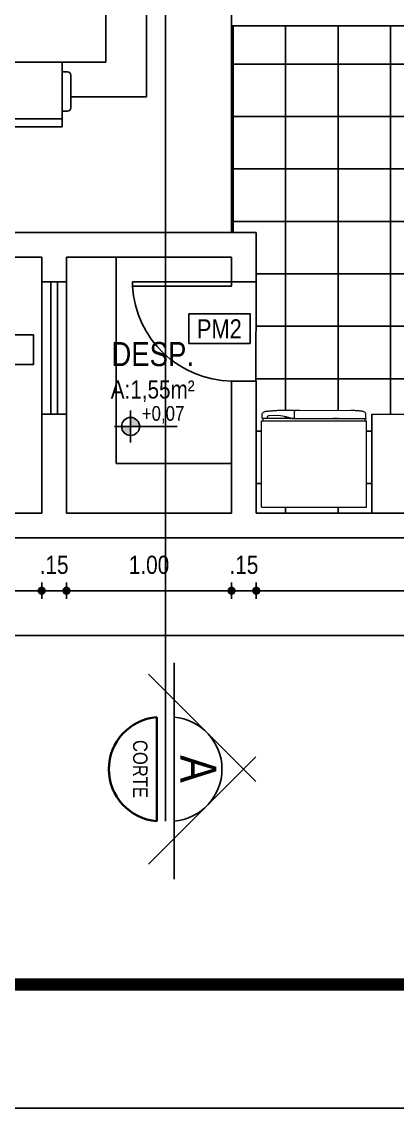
# Model space of a CAD drawing. Header units: millimetres. Extents: x 0 to 5100, y -1 to 1869.
# Drawn here: x 4801.54 to 4803.82, y 962.06 to 968.64 of the extents above; entities that cross this region are included whole.
import ezdxf
from ezdxf.enums import TextEntityAlignment as Align

# ---------------------------------------------------------------- set-up
doc = ezdxf.new("R2010")
doc.units = ezdxf.units.MM
doc.header["$LTSCALE"] = 20
doc.linetypes.add('DASHDOT', pattern=[1, 0.5, -0.25, 0, -0.25])
doc.linetypes.add('HIDDEN2', pattern=[0.1875, 0.125, -0.0625])
for name, color, linetype in [('003', 3, 'Continuous'), ('A-PEN-G', 3, 'Continuous'), ('COTA', 7, 'Continuous'), ('COTAS', 7, 'Continuous'), ('COTAS01', 7, 'Continuous'), ('DIVERSOS', 1, 'Continuous'), ('E-Pen-B', 5, 'Continuous'), ('E-pen-y', 2, 'Continuous'), ('E-txt-g', 3, 'Continuous'), ('LAY-OUT03', 6, 'Continuous'), ('LAY-OUT04', 4, 'Continuous'), ('LAYER1', 2, 'Continuous'), ('LAYER7', 4, 'Continuous'), ('LINHA PISO', 9, 'Continuous')]:
    doc.layers.add(name, color=color, linetype=linetype)
for name, color, linetype, lineweight in [('E-Lay-9', 9, 'Continuous', 9), ('E-Pen-G', 3, 'Continuous', 30), ('E-Txt-W', 7, 'Continuous', 20)]:
    doc.layers.add(name, color=color, linetype=linetype, lineweight=lineweight)
doc.styles.add('F2', font='ARIALN.TTF')
doc.styles.add('REG60', font='romans.shx', dxfattribs={"width": 0.8, "height": 0.15})
doc.styles.add('REG80', font='romans.shx', dxfattribs={"width": 0.8, "height": 0.2})
doc.dimstyles.new('ARQUITETURA', dxfattribs={"dimtxt": 0.11, "dimasz": 0.05, "dimexe": 0.1, "dimexo": 0, "dimgap": 0.1, "dimtad": 1, "dimzin": 5, "dimdsep": 46, "dimtxsty": 'F2', "dimblk": 'COTA', "dimcen": 0, "dimse1": 1, "dimse2": 1, "dimadec": 0, "dimazin": 0, "dimtfac": 2, "dimtix": 1, "dimtmove": 2, "dimatfit": 3, "dimldrblk": 'COTA', "dimfxl": 1, "dimtolj": 1, "dimtzin": 5, "dimarcsym": 0})

# ---------------------------------------------------------------- blocks, each defined once
blk = doc.blocks.new('COTA')
at = {"layer": 'COTA'}
for p, q in [((-1, 0), (1, 0)), ((0, 1), (0, -1))]:
    blk.add_line(p, q, dxfattribs=at)
at = {"layer": 'COTA', "const_width": 0.5}
blk.add_lwpolyline([(-0.25, 0, 1), (0.25, 0, 1)], format="xyb", close=True, dxfattribs=at)
blk = doc.blocks.new('*D241')
at = {"color": 0, "lineweight": -2}
blk.add_line((4805.7127, 965.1911), (4803.0127, 965.1911), dxfattribs=at)
at = {"color": 0, "lineweight": -2, "xscale": 0.05, "yscale": 0.05, "zscale": 0.05, "rotation": 180}
blk.add_blockref('COTA', (4802.9627, 965.1911), dxfattribs=at)
at = {"color": 0, "lineweight": -2, "xscale": 0.05, "yscale": 0.05, "zscale": 0.05}
blk.add_blockref('COTA', (4805.7627, 965.1911), dxfattribs=at)
at = {"color": 0, "insert": (4804.3627, 965.3473), "char_height": 0.11, "attachment_point": 5, "style": 'F2'}
blk.add_mtext('\\A1;2.80', dxfattribs=at)
blk = doc.blocks.new('*D242')
at = {"color": 0, "lineweight": -2}
for p, q in [((4802.7627, 965.1911), (4802.7127, 965.1911)), ((4802.9627, 965.1911), (4802.8127, 965.1911)), ((4803.0127, 965.1911), (4803.0627, 965.1911))]:
    blk.add_line(p, q, dxfattribs=at)
at = {"color": 0, "lineweight": -2, "xscale": 0.05, "yscale": 0.05, "zscale": 0.05}
blk.add_blockref('COTA', (4802.8127, 965.1911), dxfattribs=at)
at = {"color": 0, "lineweight": -2, "xscale": 0.05, "yscale": 0.05, "zscale": 0.05, "rotation": 180}
blk.add_blockref('COTA', (4802.9627, 965.1911), dxfattribs=at)
at = {"color": 0, "insert": (4802.8877, 965.3473), "char_height": 0.11, "attachment_point": 5, "style": 'F2'}
blk.add_mtext('\\A1;.15', dxfattribs=at)
blk = doc.blocks.new('*D243')
at = {"color": 0, "lineweight": -2}
blk.add_line((4802.7627, 965.1911), (4801.8627, 965.1911), dxfattribs=at)
at = {"color": 0, "lineweight": -2, "xscale": 0.05, "yscale": 0.05, "zscale": 0.05, "rotation": 180}
blk.add_blockref('COTA', (4801.8127, 965.1911), dxfattribs=at)
at = {"color": 0, "lineweight": -2, "xscale": 0.05, "yscale": 0.05, "zscale": 0.05}
blk.add_blockref('COTA', (4802.8127, 965.1911), dxfattribs=at)
at = {"color": 0, "insert": (4802.3127, 965.3473), "char_height": 0.11, "attachment_point": 5, "style": 'F2'}
blk.add_mtext('\\A1;1.00', dxfattribs=at)
blk = doc.blocks.new('*D244')
at = {"color": 0, "lineweight": -2}
for p, q in [((4801.6127, 965.1911), (4801.5627, 965.1911)), ((4801.8127, 965.1911), (4801.6627, 965.1911)), ((4801.8627, 965.1911), (4801.9127, 965.1911))]:
    blk.add_line(p, q, dxfattribs=at)
at = {"color": 0, "lineweight": -2, "xscale": 0.05, "yscale": 0.05, "zscale": 0.05}
blk.add_blockref('COTA', (4801.6627, 965.1911), dxfattribs=at)
at = {"color": 0, "lineweight": -2, "xscale": 0.05, "yscale": 0.05, "zscale": 0.05, "rotation": 180}
blk.add_blockref('COTA', (4801.8127, 965.1911), dxfattribs=at)
at = {"color": 0, "insert": (4801.7377, 965.3473), "char_height": 0.11, "attachment_point": 5, "style": 'F2'}
blk.add_mtext('\\A1;.15', dxfattribs=at)
blk = doc.blocks.new('*D245')
at = {"color": 0, "lineweight": -2}
blk.add_line((4801.6127, 965.1911), (4801.1127, 965.1911), dxfattribs=at)
at = {"color": 0, "lineweight": -2, "xscale": 0.05, "yscale": 0.05, "zscale": 0.05, "rotation": 180}
blk.add_blockref('COTA', (4801.0627, 965.1911), dxfattribs=at)
at = {"color": 0, "lineweight": -2, "xscale": 0.05, "yscale": 0.05, "zscale": 0.05}
blk.add_blockref('COTA', (4801.6627, 965.1911), dxfattribs=at)
at = {"color": 0, "insert": (4801.3627, 965.3473), "char_height": 0.11, "attachment_point": 5, "style": 'F2'}
blk.add_mtext('\\A1;.60', dxfattribs=at)
blk = doc.blocks.new('GELAD-VS')
at = {"color": 8}
blk.add_line((-0.0958, -0.3127), (-0.0958, -0.3151), dxfattribs=at)
for points in [[(-0.2946, 0.2704), (0.3404, 0.2704)], [(-0.2946, 0.2704), (-0.2946, -0.2524)], [(0.3404, 0.2704), (0.3404, -0.2524)], [(-0.2946, -0.2524), (0.3404, -0.2524)], [(-0.2861, -0.2524), (-0.2861, -0.2648)], [(0.3319, -0.2524), (0.3319, -0.2648)], [(-0.2919, -0.2667), (-0.2919, -0.2864), (-0.2915, -0.2903), (-0.2907, -0.2942), (-0.2888, -0.2977), (-0.2861, -0.3011), (-0.2834, -0.3042), (-0.2799, -0.3062), (-0.276, -0.3077), (-0.2722, -0.3089), (-0.2687, -0.3093), (-0.2652, -0.3096), (-0.2613, -0.31), (-0.2578, -0.3104), (-0.254, -0.3108), (-0.2505, -0.3112), (-0.247, -0.3116), (-0.2432, -0.312), (-0.2397, -0.3124), (-0.2358, -0.3127), (-0.2323, -0.3131), (-0.2285, -0.3131), (-0.225, -0.3135), (-0.2211, -0.3139), (-0.2176, -0.3143), (-0.2138, -0.3147), (-0.2103, -0.3147), (-0.2064, -0.3151), (-0.2029, -0.3151), (-0.1991, -0.3154), (-0.1956, -0.3154), (-0.1917, -0.3158), (-0.1882, -0.3158), (-0.1844, -0.3158), (-0.1809, -0.3162), (-0.177, -0.3162), (-0.1735, -0.3162), (-0.1697, -0.3166), (-0.1662, -0.3166), (-0.1623, -0.3166), (-0.1588, -0.3166), (-0.155, -0.3166), (-0.1515, -0.3166), (-0.1476, -0.3166), (-0.1442, -0.3166), (-0.1403, -0.3166), (-0.1368, -0.3166), (-0.1329, -0.3166), (-0.1295, -0.3162), (-0.1256, -0.3162), (-0.1221, -0.3162), (-0.1182, -0.3158), (-0.1148, -0.3158), (-0.1109, -0.3158), (-0.1074, -0.3154), (-0.1039, -0.3154), (-0.1001, -0.3151), (-0.0958, -0.3151)], [(-0.2899, -0.2648), (-0.2899, -0.2648), (-0.2899, -0.2648), (-0.2899, -0.2648), (-0.2899, -0.2648), (-0.2899, -0.2648), (-0.2899, -0.2648), (-0.2907, -0.2648), (-0.2911, -0.2652), (-0.2915, -0.2659), (-0.2915, -0.2663), (-0.2915, -0.2663), (-0.2915, -0.2663), (-0.2915, -0.2663), (-0.2915, -0.2663), (-0.2915, -0.2667)], [(-0.1237, -0.2648), (-0.2899, -0.2648)], [(-0.2636, -0.2648), (-0.2636, -0.2648), (-0.2636, -0.2648), (-0.2636, -0.2648), (-0.2636, -0.2648), (-0.2636, -0.2648), (-0.2636, -0.2648), (-0.2636, -0.2648), (-0.2636, -0.2648)], [(-0.2617, -0.2667), (-0.2617, -0.2663), (-0.2621, -0.2663), (-0.2621, -0.2659), (-0.2621, -0.2659), (-0.2625, -0.2656), (-0.2625, -0.2656), (-0.2625, -0.2652), (-0.2629, -0.2652), (-0.2633, -0.2648), (-0.2633, -0.2648), (-0.2636, -0.2648), (-0.2636, -0.2648)], [(-0.2617, -0.2667), (-0.2617, -0.2687)], [(-0.249, -0.2826), (-0.2513, -0.2822), (-0.254, -0.2814), (-0.2563, -0.2799), (-0.2582, -0.2779), (-0.2598, -0.276), (-0.2609, -0.2737), (-0.2617, -0.271), (-0.2617, -0.2687)], [(-0.1124, -0.2648), (-0.1457, -0.2748), (-0.1797, -0.281), (-0.2145, -0.2837), (-0.249, -0.2826)], [(-0.1237, -0.2648), (-0.1221, -0.2648), (-0.1209, -0.2648), (-0.1194, -0.2648), (-0.119, -0.2648), (-0.1182, -0.2648)], [(-0.1209, -0.2648), (-0.1221, -0.2648)], [(-0.1182, -0.2648), (-0.1182, -0.2648)], [(-0.1124, -0.2648), (-0.1128, -0.2648), (-0.1128, -0.2648), (-0.1132, -0.2648), (-0.1136, -0.2648), (-0.114, -0.2648), (-0.1144, -0.2648), (-0.1148, -0.2648), (-0.1155, -0.2648), (-0.1163, -0.2648), (-0.1171, -0.2648), (-0.1182, -0.2648), (-0.1182, -0.2648)], [(-0.1182, -0.2648), (-0.1182, -0.2648)], [(-0.1124, -0.2648), (-0.0958, -0.2648)], [(-0.0966, -0.2648), (-0.1124, -0.2648), (-0.1124, -0.2648), (-0.1124, -0.2648), (-0.1124, -0.2648), (-0.1124, -0.2648)], [(-0.0966, -0.2648), (-0.0966, -0.2648), (-0.0966, -0.2648), (-0.0966, -0.2648), (-0.0966, -0.2648), (-0.0966, -0.2648), (-0.0966, -0.2648), (-0.0966, -0.2648), (-0.0966, -0.2648), (-0.0966, -0.2648), (-0.0966, -0.2648), (-0.0966, -0.2648), (-0.0966, -0.2648)], [(-0.0958, -0.2648), (0.3404, -0.2648)], [(-0.0958, -0.2648), (-0.0958, -0.2648), (-0.0958, -0.2648), (-0.0958, -0.2648), (-0.0958, -0.2659)], [(-0.0958, -0.2648), (-0.0958, -0.2659)], [(-0.0958, -0.2648), (-0.0958, -0.3093)], [(-0.0958, -0.2648), (-0.0958, -0.3139), (-0.0958, -0.3093)], [(-0.0958, -0.2659), (-0.0958, -0.3081)], [(-0.0958, -0.2675), (-0.0958, -0.2667)], [(-0.0958, -0.3081), (-0.0958, -0.3081), (-0.0958, -0.3085)], [(-0.0958, -0.3112), (-0.0958, -0.3108), (-0.0958, -0.3108), (-0.0958, -0.3108), (-0.0958, -0.3108), (-0.0958, -0.3104), (-0.0958, -0.3104), (-0.0958, -0.31), (-0.0958, -0.31), (-0.0958, -0.31), (-0.0958, -0.3096), (-0.0958, -0.3093), (-0.0958, -0.3089), (-0.0958, -0.3089), (-0.0958, -0.3085), (-0.0958, -0.3081)], [(-0.0958, -0.3093), (-0.0958, -0.3096)], [(-0.0958, -0.31), (-0.0958, -0.3108)], [(-0.0958, -0.3108), (-0.0958, -0.3112)], [(-0.0958, -0.3112), (-0.0958, -0.3139)], [(-0.0958, -0.312), (-0.0958, -0.3124)], [(-0.0958, -0.3127), (-0.0958, -0.3131)], [(-0.0796, -0.3143), (-0.0838, -0.3143), (-0.0958, -0.3139), (-0.0958, -0.3139)], [(-0.066, -0.3143), (-0.0711, -0.3143), (-0.0796, -0.3143)], [(-0.066, -0.3143), (0.245, -0.3154)], [(-0.0656, -0.2648), (-0.0656, -0.2648), (-0.0656, -0.2648), (-0.0656, -0.2648), (-0.0656, -0.2648), (-0.0656, -0.2648), (-0.0656, -0.2648), (-0.0656, -0.2648), (-0.0656, -0.2648), (-0.0656, -0.2648), (-0.0656, -0.2648), (-0.0656, -0.2648), (-0.0656, -0.2648), (-0.0656, -0.2648), (-0.0656, -0.2648), (-0.0656, -0.2648), (-0.0656, -0.2648), (-0.0656, -0.2648), (-0.0656, -0.2648), (-0.0656, -0.2648), (-0.0656, -0.2648)], [(0.1583, -0.2648), (0.1416, -0.2648)], [(0.1424, -0.2648), (0.1583, -0.2648), (0.1583, -0.2648), (0.1583, -0.2648), (0.1583, -0.2648), (0.1583, -0.2648)], [(0.1583, -0.2648), (0.1583, -0.2648), (0.1587, -0.2648), (0.1587, -0.2648), (0.1594, -0.2648), (0.1598, -0.2648), (0.1602, -0.2648), (0.1606, -0.2648), (0.1614, -0.2648), (0.1621, -0.2648), (0.1629, -0.2648), (0.1637, -0.2648), (0.1641, -0.2648)], [(0.1641, -0.2648), (0.1641, -0.2648)], [(0.1641, -0.2648), (0.1641, -0.2648)], [(0.1691, -0.2648), (0.1679, -0.2648), (0.1668, -0.2648), (0.1652, -0.2648), (0.1648, -0.2648), (0.1641, -0.2648)], [(0.1668, -0.2648), (0.1679, -0.2648)], [(0.1691, -0.2648), (0.3358, -0.2648)], [(0.2194, -0.3162), (0.2194, -0.3162)], [(0.2267, -0.3162), (0.2267, -0.3162)], [(0.318, -0.3089), (0.3145, -0.3093), (0.311, -0.3096), (0.3072, -0.31), (0.3037, -0.3104), (0.2998, -0.3108), (0.2963, -0.3112), (0.2925, -0.3116), (0.289, -0.312), (0.2855, -0.3124), (0.2816, -0.3127), (0.2782, -0.3131), (0.2743, -0.3131), (0.2704, -0.3135), (0.2669, -0.3139), (0.2631, -0.3143), (0.2596, -0.3147), (0.2561, -0.3147), (0.2522, -0.3151), (0.2488, -0.3151), (0.245, -0.3154)], [(0.3095, -0.2648), (0.3095, -0.2648), (0.3095, -0.2648), (0.3095, -0.2648), (0.3095, -0.2648), (0.3095, -0.2648), (0.3095, -0.2648)], [(0.3377, -0.2864), (0.3373, -0.2903), (0.3362, -0.2942), (0.3346, -0.2977), (0.3319, -0.3011), (0.3288, -0.3042), (0.3253, -0.3062), (0.3219, -0.3077), (0.318, -0.3089)], [(0.3377, -0.2663), (0.3377, -0.2663), (0.3377, -0.2663), (0.3377, -0.2663), (0.3377, -0.2663), (0.3377, -0.2663), (0.3377, -0.2663), (0.3377, -0.2659), (0.3373, -0.2652), (0.3365, -0.2648), (0.3362, -0.2648), (0.3362, -0.2648), (0.3362, -0.2648), (0.3362, -0.2648), (0.3362, -0.2648), (0.3362, -0.2648)], [(0.3377, -0.2667), (0.3377, -0.2864)]]:
    blk.add_lwpolyline(points, dxfattribs=at)
blk = doc.blocks.new('*D269')
at = {"color": 0, "lineweight": -2}
blk.add_line((4808.8627, 964.9205), (4783.9627, 964.9205), dxfattribs=at)
at = {"color": 0, "lineweight": -2, "xscale": 0.05, "yscale": 0.05, "zscale": 0.05, "rotation": 180}
blk.add_blockref('COTA', (4783.9127, 964.9205), dxfattribs=at)
at = {"color": 0, "lineweight": -2, "xscale": 0.05, "yscale": 0.05, "zscale": 0.05}
blk.add_blockref('COTA', (4808.9127, 964.9205), dxfattribs=at)
at = {"color": 0, "insert": (4796.4127, 965.0767), "char_height": 0.11, "attachment_point": 5, "style": 'F2'}
blk.add_mtext('\\A1;25.00', dxfattribs=at)
blk = doc.blocks.new('A$C118B4C87')
at = {"layer": 'COTAS01', "color": 8}
for p, q in [((0.7174, 1.4873), (0.1807, 1.4873)), ((0.1807, 1.0295), (0.1807, 1.4873)), ((1.4597, 1.4873), (1.1428, 1.4873)), ((2.4036, 1.4873), (1.8851, 1.4873)), ((2.4036, 1.0295), (2.4036, 1.4873)), ((0.1807, 0.1462), (0.1807, 0.604)), ((2.4036, 0.1462), (2.4036, 0.604)), ((0.7174, 0.1462), (0.1807, 0.1462)), ((1.4597, 0.1462), (1.1428, 0.1462)), ((2.4036, 0.1462), (1.8851, 0.1462))]:
    blk.add_line(p, q, dxfattribs=at)
blk.add_arc((1.1228, 0.1146), 0.02, 270, 0, dxfattribs=at)
at = {"layer": 'LAY-OUT03', "color": 8}
for p, q in [((0.77, 1.6335), (1.0902, 1.6335)), ((0.77, 1.2421), (0.77, 1.6335)), ((0.77, 1.5853), (1.0902, 1.5853)), ((1.0902, 1.2421), (1.0902, 1.6335)), ((1.8325, 1.6335), (1.5123, 1.6335)), ((1.5123, 1.2421), (1.5123, 1.6335)), ((1.8325, 1.5853), (1.5123, 1.5853)), ((1.8325, 1.2421), (1.8325, 1.6335)), ((0.7174, 1.3214), (0.7174, 1.5188)), ((0.77, 1.5389), (0.7374, 1.5389)), ((1.0902, 1.5389), (1.1228, 1.5389)), ((1.1428, 1.3214), (1.1428, 1.5188)), ((1.4597, 1.3214), (1.4597, 1.5188)), ((1.5123, 1.5389), (1.4797, 1.5389)), ((1.8325, 1.5389), (1.8651, 1.5389)), ((1.8851, 1.3214), (1.8851, 1.5188)), ((0.77, 1.3014), (0.7374, 1.3014)), ((1.0902, 1.3014), (1.1228, 1.3014)), ((1.5123, 1.3014), (1.4797, 1.3014)), ((1.8325, 1.3014), (1.8651, 1.3014)), ((0.0946, 0.9769), (0.0946, 1.0094)), ((0.3121, 1.0295), (0.1146, 1.0295)), ((0.3321, 0.9769), (0.3321, 1.0094)), ((2.2521, 0.9769), (2.2521, 1.0094)), ((2.2721, 1.0295), (2.4696, 1.0295)), ((2.4896, 0.9769), (2.4896, 1.0094)), ((0, 0.6566), (0, 0.9769)), ((0.3914, 0.9769), (0, 0.9769)), ((0.0481, 0.6566), (0.0481, 0.9769)), ((2.1928, 0.9769), (2.5842, 0.9769)), ((2.5361, 0.6566), (2.5361, 0.9769)), ((2.5842, 0.6566), (2.5842, 0.9769)), ((0.3914, 0.6566), (0, 0.6566)), ((0.0946, 0.6566), (0.0946, 0.624)), ((0.3121, 0.604), (0.1146, 0.604)), ((0.3321, 0.6566), (0.3321, 0.624)), ((2.1928, 0.6566), (2.5842, 0.6566)), ((2.2521, 0.6566), (2.2521, 0.624)), ((2.2721, 0.604), (2.4696, 0.604)), ((2.4896, 0.6566), (2.4896, 0.624)), ((0.77, 0.3321), (0.7374, 0.3321)), ((0.77, 0.3914), (0.77, 0)), ((1.0902, 0.3914), (1.0902, 0)), ((1.0902, 0.3321), (1.1228, 0.3321)), ((1.5123, 0.3321), (1.4797, 0.3321)), ((1.5123, 0.3914), (1.5123, 0)), ((1.8325, 0.3914), (1.8325, 0)), ((1.8325, 0.3321), (1.8651, 0.3321)), ((0.7174, 0.3121), (0.7174, 0.1146)), ((1.1428, 0.3121), (1.1428, 0.1146)), ((1.4597, 0.3121), (1.4597, 0.1146)), ((1.8851, 0.3121), (1.8851, 0.1146)), ((0.77, 0.0946), (0.7374, 0.0946)), ((1.0902, 0.0946), (1.1228, 0.0946)), ((1.5123, 0.0946), (1.4797, 0.0946)), ((1.8325, 0.0946), (1.8651, 0.0946)), ((0.77, 0.0481), (1.0902, 0.0481)), ((0.77, 0), (1.0902, 0)), ((1.8325, 0.0481), (1.5123, 0.0481)), ((1.8325, 0), (1.5123, 0))]:
    blk.add_line(p, q, dxfattribs=at)
for centre, start, end in [((0.7374, 1.5188), 90, 180), ((1.1228, 1.5188), 360, 90), ((1.4797, 1.5188), 90, 180), ((1.8651, 1.5188), 360, 90), ((0.7374, 1.3214), 180, 270), ((1.1228, 1.3214), 270, 0), ((1.4797, 1.3214), 180, 270), ((1.8651, 1.3214), 270, 0), ((0.1146, 1.0094), 90, 180), ((0.3121, 1.0094), 0, 90), ((2.2721, 1.0094), 90, 180), ((2.4696, 1.0094), 0, 90), ((0.1146, 0.624), 180, 270), ((0.3121, 0.624), 270, 360), ((2.2721, 0.624), 180, 270), ((2.4696, 0.624), 270, 360), ((0.7374, 0.3121), 90, 180), ((1.1228, 0.3121), 0, 90), ((1.4797, 0.3121), 90, 180), ((1.8651, 0.3121), 0, 90), ((0.7374, 0.1146), 180, 270), ((1.4797, 0.1146), 180, 270), ((1.8651, 0.1146), 270, 0)]:
    blk.add_arc(centre, 0.02, start, end, dxfattribs=at)
at = {"layer": 'LAY-OUT04', "color": 8}
for p, q in [((0.3914, 1.2421), (0.3914, 0.3914)), ((2.1928, 1.2421), (0.3914, 1.2421)), ((2.1928, 1.2421), (2.1928, 0.3914)), ((2.1928, 0.3914), (0.3914, 0.3914))]:
    blk.add_line(p, q, dxfattribs=at)
blk = doc.blocks.new('TXT-AMB75')
at = {"layer": 'E-txt-g', "style": 'REG80', "width": 0.8, "flags": 8}
blk.add_attdef('TXT', text='', height=0.2, dxfattribs=at).set_placement((0.0055, 0.2964), align=Align.CENTER)
at = {"layer": 'E-Txt-W', "style": 'REG60', "width": 0.8, "flags": 8}
blk.add_attdef('TXT', text='', height=0.15, dxfattribs=at).set_placement((0.0055, 0.0271), align=Align.CENTER)
blk = doc.blocks.new('NIVEL')
at = {"layer": 'DIVERSOS'}
h = blk.add_hatch(color=7, dxfattribs=at)
h.paths.add_polyline_path([(0, 0.137, 0.414214), (-0.137, 0), (0, 0)])
h.paths.add_polyline_path([(0, 0), (0, -0.137, 0.414214), (0.137, 0)])
at = {"layer": 'DIVERSOS', "color": 7}
for p, q in [((0, 0.242), (0, -0.242)), ((0.709, 0), (-0.242, 0))]:
    blk.add_line(p, q, dxfattribs=at)
blk.add_circle((0, 0), 0.137, dxfattribs=at)
blk = doc.blocks.new('PRANCHA')
at = {"color": 7}
blk.add_lwpolyline([(0, 0), (84.1, 0), (84.1, 59.4), (0, 59.4)], close=True, dxfattribs=at)
at = {"color": 1, "const_width": 0.1}
blk.add_lwpolyline([(2.5, 58.4), (83.1, 58.4), (83.1, 1), (2.5, 1)], close=True, dxfattribs=at)
blk = doc.blocks.new('*D295')
at = {"color": 0, "lineweight": -2}
blk.add_line((4800.5971, 965.7106), (4800.5971, 967.1606), dxfattribs=at)
at = {"color": 0, "lineweight": -2, "xscale": 0.05, "yscale": 0.05, "zscale": 0.05}
for p, rotation in [((4800.5971, 967.2106), 90), ((4800.5971, 965.6606), 270)]:
    blk.add_blockref('COTA', p, dxfattribs=dict(at, rotation=rotation))
at = {"color": 0, "insert": (4800.441, 966.4356), "char_height": 0.11, "attachment_point": 5, "rotation": 90, "style": 'F2'}
blk.add_mtext('\\A1;1.55', dxfattribs=at)
blk = doc.blocks.new('*D296')
at = {"color": 0, "lineweight": -2}
for p, q in [((4800.5971, 967.4106), (4800.5971, 967.4606)), ((4800.5971, 967.2106), (4800.5971, 967.3606)), ((4800.5971, 967.1606), (4800.5971, 967.1106))]:
    blk.add_line(p, q, dxfattribs=at)
at = {"color": 0, "lineweight": -2, "xscale": 0.05, "yscale": 0.05, "zscale": 0.05}
for p, rotation in [((4800.5971, 967.3606), 270), ((4800.5971, 967.2106), 90)]:
    blk.add_blockref('COTA', p, dxfattribs=dict(at, rotation=rotation))
at = {"color": 0, "insert": (4800.441, 967.2856), "char_height": 0.11, "attachment_point": 5, "rotation": 90, "style": 'F2'}
blk.add_mtext('\\A1;.15', dxfattribs=at)
blk = doc.blocks.new('Ind-cor_Hor')
at = {"layer": 'E-Pen-B', "color": 2}
blk.add_line((-0.3498, 0), (0.3498, 0), dxfattribs=at)
at = {"layer": 'E-Pen-G', "color": 7}
blk.add_line((-0.3498, -0.0585), (0.3498, -0.0585), dxfattribs=at)
blk.add_arc((0, -0.0292), 0.351, 184.78019, 355.21981, dxfattribs=at)
at = {"layer": 'E-pen-y', "color": 2}
for p, q in [((-0.6385, -0.1137), (0.0822, 0.6071)), ((0.6385, -0.1137), (-0.0822, 0.6071)), ((-0.7143, 0.0585), (0.7399, 0.0585))]:
    blk.add_line(p, q, dxfattribs=at)
blk.add_arc((0, 0.0293), 0.351, 4.78019, 175.21981, dxfattribs=at)
at = {"layer": 'E-Txt-W', "color": 2, "style": 'F2'}
blk.add_attdef('CORTE', text='', height=0.23, dxfattribs=at).set_placement((-0.0013, 0.1), align=Align.CENTER)
at = {"layer": 'E-Txt-W', "color": 7, "style": 'F2'}
blk.add_attdef('PRANCHA', text='', height=0.075, dxfattribs=at).set_placement((-0.0013, -0.1793), align=Align.CENTER)

msp = doc.modelspace()

# ---------------------------------------------------------------- hatches: boundary and pattern name
h = msp.add_hatch()
h.set_pattern_fill('ANSI37', color=8, scale=0.1, angle=45, style=0)
h.set_pattern_definition([(90, (0, 0.32172), (-0.3175, 6e-17), []), (180, (0, 0.32172), (-6e-17, -0.3175), [])])
h.paths.add_polyline_path([(4804.9604, 968.5106), (4805.7627, 968.5106), (4805.7627, 968.6106), (4802.8127, 968.6106), (4802.8127, 967.3606), (4802.9627, 967.3606), (4802.9627, 967.0606), (4802.9607, 966.4606), (4802.9627, 966.4606), (4802.9627, 965.6606), (4803.6629, 965.6606), (4803.6629, 966.2606), (4804.9762, 966.2606), (4804.9762, 965.6606), (4805.7627, 965.6606), (4805.7627, 966.2606), (4805.7627, 967.5106), (4805.7627, 967.7106, -0.369339)])
h.paths.add_polyline_path([(4804.2789, 967.0377, -1), (4804.1693, 967.0377, -1)], flags=16)
h.paths.add_polyline_path([(4805.0729, 966.3667), (4805.1127, 966.3667), (4805.1798, 966.3645), (4805.1798, 966.3667), (4805.2197, 966.3667), (4805.3062, 966.3633), (4805.3062, 966.3667), (4805.3461, 966.3667), (4805.4131, 966.3632), (4805.4131, 966.3667), (4805.453, 966.3667), (4805.5395, 966.3605), (4805.5395, 966.3667), (4805.5794, 966.3667), (4805.6465, 966.3578), (4805.6465, 966.3667), (4805.7296, 966.3667), (4805.7296, 965.6967), (4805.0296, 965.6967), (4805.0296, 966.3467), (4805.0729, 966.3467)], flags=16)
h.paths.add_polyline_path([(4803.6271, 966.2347), (4803.6271, 966.2328), (4803.6386, 966.2328), (4803.6255, 966.2621), (4803.638, 966.2204), (4803.6298, 966.2204), (4803.6298, 965.6975), (4802.9948, 965.6975), (4802.9948, 966.2747), (4803.028, 966.278), (4803.0315, 966.2784), (4803.0354, 966.2788), (4803.0389, 966.2792), (4803.0876, 966.2846), (4803.1232, 966.2846), (4803.127, 966.2846), (4803.1305, 966.2846), (4803.1344, 966.2846), (4803.1379, 966.2846), (4803.1417, 966.2846), (4803.1452, 966.2846), (4803.1491, 966.2846), (4803.1525, 966.2846), (4803.1935, 966.2846), (4803.1935, 966.2821), (4803.2032, 966.2822), (4803.2055, 966.2823), (4803.2233, 966.2823), (4803.5467, 966.2835), (4803.5818, 966.2795), (4803.6271, 966.275)], flags=16)
h.paths.add_polyline_path([(4803.0261, 966.2328), (4803.0272, 966.2339), (4803.0272, 966.2501), (4803.0916, 966.2523), (4803.199, 966.2328), (4803.1657, 966.2328)], flags=0)
h.paths.add_polyline_path([(4805.1798, 966.3667), (4805.1798, 966.3567), (4805.2197, 966.3567), (4805.2197, 966.3667)], flags=0)
h.paths.add_polyline_path([(4805.7627, 967.7106), (4805.9127, 967.7106), (4805.9127, 968.5106), (4805.7627, 968.5106), (4805.7627, 968.4856), (4804.9627, 968.4856, 0.361175)])
h.paths.add_polyline_path([(4803.9449, 967.3631), (4804.7722, 967.3631), (4804.7722, 967.5894), (4803.9449, 967.5894)], flags=24)
h.paths.add_polyline_path([(4804.0715, 967.1525), (4804.6456, 967.1525), (4804.6456, 967.3496), (4804.0715, 967.3496)], flags=24)
h.paths.add_polyline_path([(4804.2654, 967.0279), (4804.5771, 967.0279), (4804.5771, 967.1885), (4804.2654, 967.1885)], flags=24)

# ---------------------------------------------------------------- linework, layer by layer
at = {"color": 2, "linetype": 'DASHDOT'}
msp.add_line((4802.412, 974.0434), (4802.412, 964.1432), dxfattribs=at)
at = {"color": 8}
for p, q in [((4802.8127, 968.6106), (4802.8127, 967.3606)), ((4802.9627, 967.0606), (4802.9607, 966.4606)), ((4803.6629, 966.2606), (4803.6629, 965.6606))]:
    msp.add_line(p, q, dxfattribs=at)
at = {"color": 6}
for points in [[(4802.5543, 966.8681), (4802.925, 966.8681), (4802.925, 966.6878), (4802.5543, 966.6878)], [(4801.2415, 966.7399), (4801.6122, 966.7399), (4801.6122, 966.5597), (4801.2415, 966.5597)]]:
    msp.add_lwpolyline(points, close=True, dxfattribs=at)
at = {"color": 8, "linetype": 'HIDDEN2'}
msp.add_arc((4802.8215, 967.0704), 0.6098, 183.26559, 269.17216, dxfattribs=at)
at = {"layer": '003', "color": 5, "ltscale": 0.5}
for p, q in [((4802.8127, 968.8606), (4802.8127, 968.6106)), ((4805.7627, 968.6106), (4802.8127, 968.6106)), ((4800.9628, 967.3606), (4802.9627, 967.3606)), ((4801.5628, 967.3606), (4802.9627, 967.3606)), ((4802.9627, 967.3606), (4802.9627, 967.0606)), ((4800.9628, 967.2106), (4801.6627, 967.2106)), ((4801.6627, 965.6606), (4801.6627, 967.2106)), ((4801.8127, 967.2106), (4802.8127, 967.2106)), ((4801.8127, 965.6606), (4801.8127, 967.2106)), ((4802.8127, 967.0606), (4802.8127, 967.2106)), ((4802.8127, 967.0606), (4802.9627, 967.0606)), ((4802.8127, 966.4606), (4802.8127, 965.6606)), ((4802.8127, 965.6606), (4802.8127, 966.4606)), ((4802.8127, 966.4606), (4802.9627, 966.4606)), ((4802.9627, 966.4606), (4802.9627, 965.6606)), ((4784.5627, 965.6606), (4801.6627, 965.6606)), ((4801.8127, 965.6606), (4802.8127, 965.6606)), ((4802.9627, 965.6606), (4805.7627, 965.6606)), ((4783.9127, 965.5106), (4808.9127, 965.5106))]:
    msp.add_line(p, q, dxfattribs=at)
at = {"layer": '003', "color": 7, "ltscale": 0.5}
for q in [(4802.1127, 967.2106), (4802.8127, 965.9606)]:
    msp.add_line((4802.1127, 965.9606), q, dxfattribs=at)
at = {"layer": 'A-PEN-G', "color": 7, "ltscale": 0.05}
msp.add_lwpolyline([(4802.8127, 967.0606), (4802.2127, 967.0606), (4802.2127, 967.0356), (4802.8127, 967.0356)], close=True, dxfattribs=at)
at = {"layer": 'E-Lay-9', "color": 8}
msp.add_line((4803.6629, 966.2606), (4804.9762, 966.2606), dxfattribs=at)
at = {"layer": 'LINHA PISO', "color": 8, "linetype": 'HIDDEN2', "ltscale": 0.5}
for p, q in [((4801.6627, 967.0606), (4801.8127, 967.0606)), ((4801.7177, 966.2606), (4801.7177, 967.0606)), ((4801.7577, 966.2606), (4801.7577, 967.0606)), ((4801.6627, 966.2606), (4801.8127, 966.2606))]:
    msp.add_line(p, q, dxfattribs=at)

# ---------------------------------------------------------------- block references
at = {"xscale": 0.75, "yscale": 0.75, "zscale": 0.75}
msp.add_blockref('PRANCHA', (4762.686, 962.058), dxfattribs=at)
ref = msp.add_blockref('TXT-AMB75', (4802.3311, 966.3348), dxfattribs=dict(xscale=0.7290000000000001, yscale=0.7290000000000001, zscale=0.7290000000000001))
ref.add_attrib('TXT', 'DESP.', dxfattribs={"layer": 'E-txt-g', "color": 2, "height": 0.1458, "style": 'F2'}).set_placement((4802.3351, 966.5509), align=Align.CENTER)
ref.add_attrib('TXT', 'A:1,55m²', dxfattribs={"layer": 'E-Txt-W', "height": 0.10935, "style": 'F2'}).set_placement((4802.3351, 966.3545), align=Align.CENTER)
ref = msp.add_blockref('Ind-cor_Hor', (4802.412, 964.1109), dxfattribs=dict(xscale=0.9008534374780003, yscale=0.9008534374780003, zscale=0.9008534374780003, rotation=270))
ref.add_attrib('CORTE', 'A', dxfattribs={"layer": 'E-Txt-W', "height": 0.2188, "rotation": 270, "style": 'F2'}).set_placement((4802.5021, 964.1121), align=Align.CENTER)
ref.add_attrib('PRANCHA', 'CORTE', dxfattribs={"layer": 'E-Txt-W', "height": 0.08753, "rotation": 270, "style": 'F2'}).set_placement((4802.216, 964.1121), align=Align.CENTER)
at = {"layer": 'COTAS', "ltscale": 0.35, "rotation": 270}
msp.add_blockref('A$C118B4C87', (4800.8098, 970.584), dxfattribs=at)
at = {"layer": 'E-Lay-9', "xscale": -1, "rotation": 180}
msp.add_blockref('GELAD-VS', (4803.2894, 965.968), dxfattribs=at)
at = {"layer": 'LAYER7', "color": 7, "linetype": 'Continuous', "xscale": -0.3985866620477118, "yscale": 0.3985866620477118, "zscale": 0.3985866620477118, "rotation": 180}
msp.add_blockref('NIVEL', (4802.2007, 966.1853), dxfattribs=at)

# ---------------------------------------------------------------- texts
at = {"layer": 'LAYER1', "color": 6, "linetype": 'Continuous', "style": 'F2'}
msp.add_text('PM2', height=0.11539, dxfattribs=at).set_placement((4802.6029, 966.8341), align=Align.TOP_LEFT)
at = {"layer": 'LAYER1', "color": 7, "linetype": 'Continuous', "style": 'F2'}
msp.add_text('+0,07', height=0.08906, dxfattribs=at).set_placement((4802.2687, 966.3089), align=Align.TOP_LEFT)

# ---------------------------------------------------------------- dimensions: what is measured, and where the dimension line sits
at = {"color": 4}
for base, p1, p2, picture, middle in [((4800.5971, 967.3606), (4801.6627, 967.2106), (4799.3628, 967.3606), '*D296', (4800.441, 967.2856)), ((4800.5971, 967.2106), (4801.6627, 965.6606), (4801.6627, 967.2106), '*D295', (4800.441, 966.4356))]:
    dim = msp.add_linear_dim(base=base, p1=p1, p2=p2, angle=90, dimstyle='ARQUITETURA', override={"dimfxl": 0.06, "dimfxlon": 1}, dxfattribs=at)
    dim.commit()
    dim.dimension.update_dxf_attribs({"geometry": picture, "text_midpoint": middle})
for base, p1, p2, picture, middle in [((4801.0627, 965.1911), (4801.6627, 965.6606), (4801.0627, 965.6606), '*D245', (4801.3627, 965.3473)), ((4801.6627, 965.1911), (4801.8127, 965.6606), (4801.6627, 965.6606), '*D244', (4801.7377, 965.3473)), ((4801.8127, 965.1911), (4802.8127, 965.6606), (4801.8127, 965.6606), '*D243', (4802.3127, 965.3473)), ((4802.8127, 965.1911), (4802.9627, 965.6606), (4802.8127, 965.6606), '*D242', (4802.8877, 965.3473)), ((4802.9627, 965.1911), (4805.7627, 965.6606), (4802.9627, 965.6606), '*D241', (4804.3627, 965.3473)), ((4783.9127, 964.9205), (4808.9127, 965.5106), (4783.9127, 965.5106), '*D269', (4796.4127, 965.0767))]:
    dim = msp.add_linear_dim(base=base, p1=p1, p2=p2, dimstyle='ARQUITETURA', override={"dimfxl": 0.5, "dimfxlon": 1}, dxfattribs=at)
    dim.commit()
    dim.dimension.update_dxf_attribs({"geometry": picture, "text_midpoint": middle})

doc.saveas('drawing.dxf')
